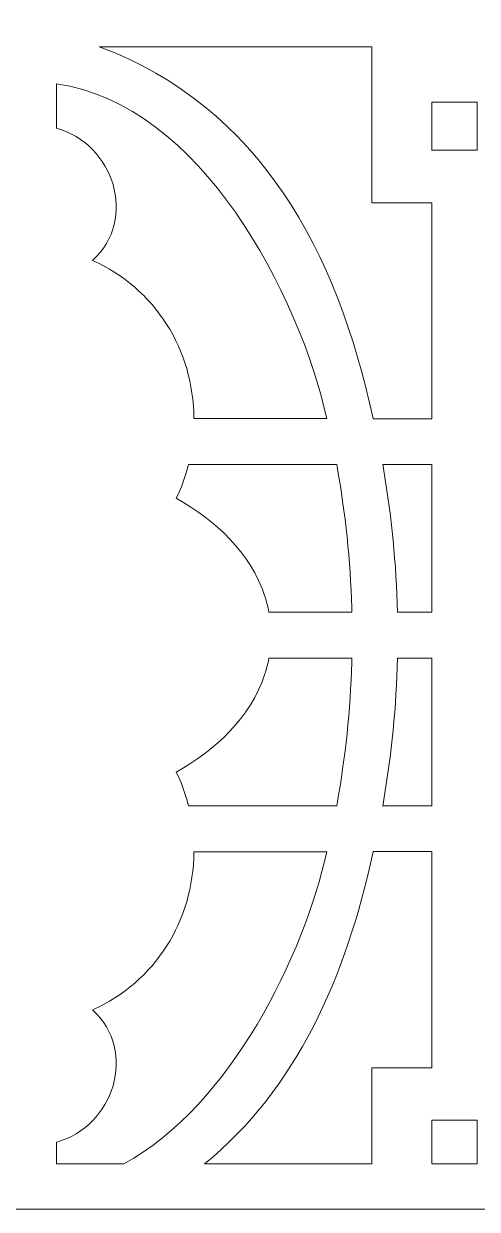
# Model space of a CAD drawing. Header units: centimetres. Extents: x -10 to 9.9, y -5 to 13.4.
# Drawn here: x 3.399 to 5.137, y -5 to -0.461 of the extents above; entities that cross this region are included whole.
import ezdxf

# ---------------------------------------------------------------- set-up
doc = ezdxf.new("R2010")
doc.units = ezdxf.units.CM
doc.header["$MEASUREMENT"] = 0
doc.layers.add('layer 1', color=7, linetype='Continuous')

msp = doc.modelspace()

# ---------------------------------------------------------------- linework, layer by layer
at = {"layer": 'layer 1', "color": 242, "lineweight": 9}
for points, knots in [([(0.17453, 13.44236), (0.17453, 13.44236), (0.34885, 13.44236), (0.34885, 13.44236), (0.34885, 13.44236), (0.34885, 13.44236), (9.75098, 13.44236), (9.75098, 13.44236), (9.75098, 13.44236), (9.75098, 13.44236), (9.9253, 13.44236), (9.9253, 13.44236), (9.9253, 13.44236), (9.9253, 13.44236), (9.9253, 13.26803), (9.9253, 13.26803), (9.9253, 13.26803), (9.9253, 13.26803), (9.9253, -4.82596), (9.9253, -4.82596), (9.9253, -4.82596), (9.9253, -4.82596), (9.9253, -5.00029), (9.9253, -5.00029), (9.9253, -5.00029), (9.9253, -5.00029), (9.75098, -5.00029), (9.75098, -5.00029), (9.75098, -5.00029), (9.75098, -5.00029), (0.34885, -5.00029), (0.34885, -5.00029), (0.34885, -5.00029), (0.34885, -5.00029), (0.17453, -5.00029), (0.17453, -5.00029), (0.17453, -5.00029), (0.17453, -5.00029), (0.17453, -4.82596), (0.17453, -4.82596), (0.17453, -4.82596), (0.17453, -4.82596), (0.17453, 13.26803), (0.17453, 13.26803), (0.17453, 13.26803), (0.17453, 13.26803), (0.17453, 13.44236), (0.17453, 13.44236)], [0, 0, 0, 0, 0.0769231, 0.0769231, 0.0769231, 0.0769231, 0.1538462, 0.1538462, 0.1538462, 0.1538462, 0.2307692, 0.2307692, 0.2307692, 0.2307692, 0.3076923, 0.3076923, 0.3076923, 0.3076923, 0.3846154, 0.3846154, 0.3846154, 0.3846154, 0.4615385, 0.4615385, 0.4615385, 0.4615385, 0.5384615, 0.5384615, 0.5384615, 0.5384615, 0.6153846, 0.6153846, 0.6153846, 0.6153846, 0.6923077, 0.6923077, 0.6923077, 0.6923077, 0.7692308, 0.7692308, 0.7692308, 0.7692308, 0.8461538, 0.8461538, 0.8461538, 0.8461538, 1, 1, 1, 1]), ([(4.73324, -0.54903), (4.73324, -0.54903), (4.73324, -1.14529), (4.73324, -1.14529), (4.73324, -1.14529), (4.73324, -1.14529), (4.7333, -1.14529), (4.7333, -1.14529), (4.7333, -1.14529), (4.7333, -1.14529), (4.7333, -1.14689), (4.7333, -1.14689), (4.7333, -1.14689), (4.7333, -1.14689), (4.7425, -1.14689), (4.7425, -1.14689), (4.7425, -1.14689), (4.7425, -1.14689), (4.96248, -1.14689), (4.96248, -1.14689), (4.96248, -1.14689), (4.96248, -1.14689), (4.96248, -1.97408), (4.96248, -1.97408), (4.96248, -1.97408), (4.96248, -1.97408), (4.73827, -1.97408), (4.73827, -1.97408), (4.73827, -1.97408), (4.73827, -1.97408), (4.73825, -1.97408), (4.73825, -1.97408), (4.73825, -1.97408), (4.73825, -1.97408), (4.73809, -1.97353), (4.73809, -1.97353), (4.73809, -1.97353), (4.73809, -1.97353), (4.73805, -1.97355), (4.73805, -1.97355), (4.73805, -1.97355), (4.73805, -1.97355), (4.73802, -1.97303), (4.73802, -1.97303), (4.73802, -1.97303), (4.73802, -1.97303), (4.73798, -1.97304), (4.73798, -1.97304), (4.73798, -1.97304), (4.73798, -1.97304), (4.73784, -1.97251), (4.73784, -1.97251), (4.73784, -1.97251), (4.60066, -1.33423), (4.30461, -0.78002), (3.68839, -0.54903), (3.68839, -0.54903), (3.68839, -0.54903), (4.73324, -0.54903), (4.73324, -0.54903)], [0, 0, 0, 0, 0.0625, 0.0625, 0.0625, 0.0625, 0.125, 0.125, 0.125, 0.125, 0.1875, 0.1875, 0.1875, 0.1875, 0.25, 0.25, 0.25, 0.25, 0.3125, 0.3125, 0.3125, 0.3125, 0.375, 0.375, 0.375, 0.375, 0.4375, 0.4375, 0.4375, 0.4375, 0.5, 0.5, 0.5, 0.5, 0.5625, 0.5625, 0.5625, 0.5625, 0.625, 0.625, 0.625, 0.625, 0.6875, 0.6875, 0.6875, 0.6875, 0.75, 0.75, 0.75, 0.75, 0.8125, 0.8125, 0.8125, 0.8125, 0.875, 0.875, 0.875, 0.875, 1, 1, 1, 1]), ([(4.55999, -1.97251), (4.45597, -1.50158), (4.07565, -0.76527), (3.52373, -0.69159), (3.52373, -0.69159), (3.52373, -0.69159), (3.52373, -0.86073), (3.52373, -0.86073), (3.52373, -0.86073), (3.74291, -0.92109), (3.83776, -1.20751), (3.6625, -1.36805), (3.6625, -1.36805), (3.6625, -1.36805), (3.66254, -1.36806), (3.66254, -1.36806), (3.66254, -1.36806), (3.90251, -1.47458), (4.04927, -1.70856), (4.05103, -1.97251), (4.05103, -1.97251), (4.05103, -1.97251), (4.55999, -1.97251), (4.55999, -1.97251)], [0, 0, 0, 0, 0.1428571, 0.1428571, 0.1428571, 0.1428571, 0.2857143, 0.2857143, 0.2857143, 0.2857143, 0.4285714, 0.4285714, 0.4285714, 0.4285714, 0.5714286, 0.5714286, 0.5714286, 0.5714286, 0.7142857, 0.7142857, 0.7142857, 0.7142857, 1, 1, 1, 1]), ([(5.13718, -0.76202), (5.13718, -0.76202), (5.1372, -0.94471), (5.1372, -0.94471), (5.1372, -0.94471), (5.1372, -0.94471), (4.96258, -0.94471), (4.96258, -0.94471), (4.96258, -0.94471), (4.96258, -0.94471), (4.96258, -0.76202), (4.96258, -0.76202), (4.96258, -0.76202), (4.96258, -0.76202), (5.13718, -0.76202), (5.13718, -0.76202)], [0, 0, 0, 0, 0.2, 0.2, 0.2, 0.2, 0.4, 0.4, 0.4, 0.4, 0.6, 0.6, 0.6, 0.6, 1, 1, 1, 1]), ([(3.98334, -2.27818), (4.13398, -2.36462), (4.2682, -2.48378), (4.32337, -2.65456), (4.32337, -2.65456), (4.32337, -2.65456), (4.32339, -2.65456), (4.32339, -2.65456), (4.32339, -2.65456), (4.32339, -2.65456), (4.32401, -2.65651), (4.32401, -2.65651), (4.32401, -2.65651), (4.32401, -2.65651), (4.32403, -2.65651), (4.32403, -2.65651), (4.32403, -2.65651), (4.32403, -2.65651), (4.32549, -2.66134), (4.32549, -2.66134), (4.32549, -2.66134), (4.32549, -2.66134), (4.3255, -2.66138), (4.3255, -2.66138), (4.3255, -2.66138), (4.3255, -2.66138), (4.32576, -2.66232), (4.32576, -2.66232), (4.32576, -2.66232), (4.32576, -2.66232), (4.32578, -2.66229), (4.32578, -2.66229), (4.32578, -2.66229), (4.32578, -2.66229), (4.32581, -2.66238), (4.32581, -2.66238), (4.32581, -2.66238), (4.32581, -2.66238), (4.32583, -2.66238), (4.32583, -2.66238), (4.32583, -2.66238), (4.32583, -2.66238), (4.32749, -2.66818), (4.32749, -2.66818), (4.32749, -2.66818), (4.32749, -2.66818), (4.32751, -2.66818), (4.32751, -2.66818), (4.32751, -2.66818), (4.32751, -2.66818), (4.32774, -2.66902), (4.32774, -2.66902), (4.32774, -2.66902), (4.32774, -2.66902), (4.32775, -2.66902), (4.32775, -2.66902), (4.32775, -2.66902), (4.32775, -2.66902), (4.32954, -2.67546), (4.32954, -2.67546), (4.32954, -2.67546), (4.32954, -2.67546), (4.32955, -2.67546), (4.32955, -2.67546), (4.32955, -2.67546), (4.32955, -2.67546), (4.32973, -2.67621), (4.32973, -2.67621), (4.32973, -2.67621), (4.32973, -2.67621), (4.32974, -2.67621), (4.32974, -2.67621), (4.32974, -2.67621), (4.32974, -2.67621), (4.33164, -2.68349), (4.33164, -2.68349), (4.33164, -2.68349), (4.33164, -2.68349), (4.33166, -2.68349), (4.33166, -2.68349), (4.33166, -2.68349), (4.33166, -2.68349), (4.33169, -2.68364), (4.33169, -2.68364), (4.33169, -2.68364), (4.33169, -2.68364), (4.33171, -2.68364), (4.33171, -2.68364), (4.33171, -2.68364), (4.33171, -2.68364), (4.33287, -2.68839), (4.33287, -2.68839), (4.33287, -2.68839), (4.33287, -2.68839), (4.33288, -2.68838), (4.33288, -2.68838), (4.33288, -2.68838), (4.33288, -2.68838), (4.33309, -2.6893), (4.33309, -2.6893), (4.33309, -2.6893), (4.33309, -2.6893), (4.33309, -2.6893), (4.33309, -2.6893), (4.33309, -2.6893), (4.33309, -2.6893), (4.33501, -2.69756), (4.33501, -2.69756), (4.33501, -2.69756), (4.33501, -2.69756), (4.33502, -2.69757), (4.33502, -2.69757), (4.33502, -2.69757), (4.33502, -2.69757), (4.33519, -2.69844), (4.33519, -2.69844), (4.33519, -2.69844), (4.33519, -2.69844), (4.33521, -2.69844), (4.33521, -2.69844), (4.33521, -2.69844), (4.33521, -2.69844), (4.33638, -2.70391), (4.33638, -2.70391), (4.33638, -2.70391), (4.33638, -2.70391), (4.33638, -2.70391), (4.33638, -2.70391), (4.33638, -2.70391), (4.33638, -2.70391), (4.33652, -2.70479), (4.33652, -2.70479), (4.33652, -2.70479), (4.33652, -2.70479), (4.33654, -2.70479), (4.33654, -2.70479), (4.33654, -2.70479), (4.33654, -2.70479), (4.33675, -2.70585), (4.33675, -2.70585), (4.33675, -2.70585), (4.33675, -2.70585), (4.33677, -2.70585), (4.33677, -2.70585), (4.33677, -2.70585), (4.33677, -2.70585), (4.33783, -2.71121), (4.33783, -2.71121), (4.33783, -2.71121), (4.33783, -2.71121), (4.33784, -2.71123), (4.33784, -2.71123), (4.33784, -2.71123), (4.33784, -2.71123), (4.3384, -2.71421), (4.3384, -2.71421), (4.3384, -2.71421), (4.3384, -2.71421), (4.33842, -2.71421), (4.33842, -2.71421), (4.33842, -2.71421), (4.33842, -2.71421), (4.33844, -2.71421), (4.33844, -2.71421), (4.33844, -2.71421), (4.33844, -2.71421), (4.65667, -2.71421), (4.65667, -2.71421), (4.65667, -2.71421), (4.65667, -2.71421), (4.65648, -2.7066), (4.65648, -2.7066), (4.65648, -2.7066), (4.65648, -2.7066), (4.65646, -2.7066), (4.65646, -2.7066), (4.65646, -2.7066), (4.65646, -2.7066), (4.65644, -2.7066), (4.65644, -2.7066), (4.65644, -2.7066), (4.65644, -2.7066), (4.65644, -2.70657), (4.65644, -2.70657), (4.65644, -2.70657), (4.65644, -2.70657), (4.65624, -2.69736), (4.65624, -2.69736), (4.65624, -2.69736), (4.65624, -2.69736), (4.65622, -2.69736), (4.65622, -2.69736), (4.65622, -2.69736), (4.65622, -2.69736), (4.65621, -2.69736), (4.65621, -2.69736), (4.65621, -2.69736), (4.65621, -2.69736), (4.65621, -2.69733), (4.65621, -2.69733), (4.65621, -2.69733), (4.65107, -2.51577), (4.6313, -2.3346), (4.59971, -2.1569), (4.59971, -2.1569), (4.59971, -2.1569), (4.5997, -2.15688), (4.5997, -2.15688), (4.5997, -2.15688), (4.5997, -2.15688), (4.59969, -2.15688), (4.59969, -2.15688), (4.59969, -2.15688), (4.59969, -2.15688), (4.59967, -2.15688), (4.59967, -2.15688), (4.59967, -2.15688), (4.59967, -2.15688), (4.59818, -2.1484), (4.59818, -2.1484), (4.59818, -2.1484), (4.59818, -2.1484), (4.59817, -2.1484), (4.59817, -2.1484), (4.59817, -2.1484), (4.59817, -2.1484), (4.59815, -2.1484), (4.59815, -2.1484), (4.59815, -2.1484), (4.59815, -2.1484), (4.59813, -2.1484), (4.59813, -2.1484), (4.59813, -2.1484), (4.59813, -2.1484), (4.03025, -2.1484), (4.03025, -2.1484), (4.03025, -2.1484), (4.03025, -2.1484), (4.03025, -2.1484), (4.03025, -2.1484), (4.03025, -2.1484), (4.03025, -2.1484), (4.02968, -2.15055), (4.02968, -2.15055), (4.02968, -2.15055), (4.02968, -2.15055), (4.02966, -2.15055), (4.02966, -2.15055), (4.02966, -2.15055), (4.02966, -2.15055), (4.02915, -2.15267), (4.02915, -2.15267), (4.02915, -2.15267), (4.02915, -2.15267), (4.02914, -2.15267), (4.02914, -2.15267), (4.02914, -2.15267), (4.02914, -2.15267), (4.02858, -2.15481), (4.02858, -2.15481), (4.02858, -2.15481), (4.02858, -2.15481), (4.02857, -2.15481), (4.02857, -2.15481), (4.02857, -2.15481), (4.02857, -2.15481), (4.02806, -2.15692), (4.02806, -2.15692), (4.02806, -2.15692), (4.02806, -2.15692), (4.02803, -2.1569), (4.02803, -2.1569), (4.02803, -2.1569), (4.01724, -2.19846), (4.00198, -2.23934), (3.98334, -2.27818)], [0, 0, 0, 0, 0.0142857, 0.0142857, 0.0142857, 0.0142857, 0.0285714, 0.0285714, 0.0285714, 0.0285714, 0.0428571, 0.0428571, 0.0428571, 0.0428571, 0.0571429, 0.0571429, 0.0571429, 0.0571429, 0.0714286, 0.0714286, 0.0714286, 0.0714286, 0.0857143, 0.0857143, 0.0857143, 0.0857143, 0.1, 0.1, 0.1, 0.1, 0.1142857, 0.1142857, 0.1142857, 0.1142857, 0.1285714, 0.1285714, 0.1285714, 0.1285714, 0.1428571, 0.1428571, 0.1428571, 0.1428571, 0.1571429, 0.1571429, 0.1571429, 0.1571429, 0.1714286, 0.1714286, 0.1714286, 0.1714286, 0.1857143, 0.1857143, 0.1857143, 0.1857143, 0.2, 0.2, 0.2, 0.2, 0.2142857, 0.2142857, 0.2142857, 0.2142857, 0.2285714, 0.2285714, 0.2285714, 0.2285714, 0.2428571, 0.2428571, 0.2428571, 0.2428571, 0.2571429, 0.2571429, 0.2571429, 0.2571429, 0.2714286, 0.2714286, 0.2714286, 0.2714286, 0.2857143, 0.2857143, 0.2857143, 0.2857143, 0.3, 0.3, 0.3, 0.3, 0.3142857, 0.3142857, 0.3142857, 0.3142857, 0.3285714, 0.3285714, 0.3285714, 0.3285714, 0.3428571, 0.3428571, 0.3428571, 0.3428571, 0.3571429, 0.3571429, 0.3571429, 0.3571429, 0.3714286, 0.3714286, 0.3714286, 0.3714286, 0.3857143, 0.3857143, 0.3857143, 0.3857143, 0.4, 0.4, 0.4, 0.4, 0.4142857, 0.4142857, 0.4142857, 0.4142857, 0.4285714, 0.4285714, 0.4285714, 0.4285714, 0.4428571, 0.4428571, 0.4428571, 0.4428571, 0.4571429, 0.4571429, 0.4571429, 0.4571429, 0.4714286, 0.4714286, 0.4714286, 0.4714286, 0.4857143, 0.4857143, 0.4857143, 0.4857143, 0.5, 0.5, 0.5, 0.5, 0.5142857, 0.5142857, 0.5142857, 0.5142857, 0.5285714, 0.5285714, 0.5285714, 0.5285714, 0.5428571, 0.5428571, 0.5428571, 0.5428571, 0.5571429, 0.5571429, 0.5571429, 0.5571429, 0.5714286, 0.5714286, 0.5714286, 0.5714286, 0.5857143, 0.5857143, 0.5857143, 0.5857143, 0.6, 0.6, 0.6, 0.6, 0.6142857, 0.6142857, 0.6142857, 0.6142857, 0.6285714, 0.6285714, 0.6285714, 0.6285714, 0.6428571, 0.6428571, 0.6428571, 0.6428571, 0.6571429, 0.6571429, 0.6571429, 0.6571429, 0.6714286, 0.6714286, 0.6714286, 0.6714286, 0.6857143, 0.6857143, 0.6857143, 0.6857143, 0.7, 0.7, 0.7, 0.7, 0.7142857, 0.7142857, 0.7142857, 0.7142857, 0.7285714, 0.7285714, 0.7285714, 0.7285714, 0.7428571, 0.7428571, 0.7428571, 0.7428571, 0.7571429, 0.7571429, 0.7571429, 0.7571429, 0.7714286, 0.7714286, 0.7714286, 0.7714286, 0.7857143, 0.7857143, 0.7857143, 0.7857143, 0.8, 0.8, 0.8, 0.8, 0.8142857, 0.8142857, 0.8142857, 0.8142857, 0.8285714, 0.8285714, 0.8285714, 0.8285714, 0.8428571, 0.8428571, 0.8428571, 0.8428571, 0.8571429, 0.8571429, 0.8571429, 0.8571429, 0.8714286, 0.8714286, 0.8714286, 0.8714286, 0.8857143, 0.8857143, 0.8857143, 0.8857143, 0.9, 0.9, 0.9, 0.9, 0.9142857, 0.9142857, 0.9142857, 0.9142857, 0.9285714, 0.9285714, 0.9285714, 0.9285714, 0.9428571, 0.9428571, 0.9428571, 0.9428571, 0.9571429, 0.9571429, 0.9571429, 0.9571429, 0.9714286, 0.9714286, 0.9714286, 0.9714286, 1, 1, 1, 1]), ([(4.83154, -2.71421), (4.83154, -2.71421), (4.83156, -2.71421), (4.83156, -2.71421), (4.83156, -2.71421), (4.83156, -2.71421), (4.96248, -2.71419), (4.96248, -2.71419), (4.96248, -2.71419), (4.96248, -2.71419), (4.96243, -2.1484), (4.96243, -2.1484), (4.96243, -2.1484), (4.96243, -2.1484), (4.77499, -2.1484), (4.77499, -2.1484), (4.77499, -2.1484), (4.77499, -2.1484), (4.77616, -2.15531), (4.77616, -2.15531), (4.77616, -2.15531), (4.77616, -2.15531), (4.77616, -2.15531), (4.77616, -2.15531), (4.77616, -2.15531), (4.77616, -2.15531), (4.77617, -2.15531), (4.77617, -2.15531), (4.77617, -2.15531), (4.77617, -2.15531), (4.77619, -2.15531), (4.77619, -2.15531), (4.77619, -2.15531), (4.77619, -2.15531), (4.77768, -2.16379), (4.77768, -2.16379), (4.77768, -2.16379), (4.77768, -2.16379), (4.7777, -2.16377), (4.7777, -2.16377), (4.7777, -2.16377), (4.7777, -2.16377), (4.7777, -2.16379), (4.7777, -2.16379), (4.7777, -2.16379), (4.7777, -2.16379), (4.77772, -2.16379), (4.77772, -2.16379), (4.77772, -2.16379), (4.80788, -2.34565), (4.827, -2.53003), (4.83154, -2.71421)], [0, 0, 0, 0, 0.0714286, 0.0714286, 0.0714286, 0.0714286, 0.1428571, 0.1428571, 0.1428571, 0.1428571, 0.2142857, 0.2142857, 0.2142857, 0.2142857, 0.2857143, 0.2857143, 0.2857143, 0.2857143, 0.3571429, 0.3571429, 0.3571429, 0.3571429, 0.4285714, 0.4285714, 0.4285714, 0.4285714, 0.5, 0.5, 0.5, 0.5, 0.5714286, 0.5714286, 0.5714286, 0.5714286, 0.6428571, 0.6428571, 0.6428571, 0.6428571, 0.7142857, 0.7142857, 0.7142857, 0.7142857, 0.7857143, 0.7857143, 0.7857143, 0.7857143, 0.8571429, 0.8571429, 0.8571429, 0.8571429, 1, 1, 1, 1]), ([(3.98334, -3.32618), (4.13398, -3.23975), (4.26816, -3.12056), (4.32337, -2.94976), (4.32337, -2.94976), (4.32337, -2.94976), (4.32339, -2.94977), (4.32339, -2.94977), (4.32339, -2.94977), (4.32339, -2.94977), (4.32403, -2.94785), (4.32403, -2.94785), (4.32403, -2.94785), (4.32403, -2.94785), (4.32405, -2.94785), (4.32405, -2.94785), (4.32405, -2.94785), (4.32405, -2.94785), (4.32549, -2.94297), (4.32549, -2.94297), (4.32549, -2.94297), (4.32549, -2.94297), (4.3255, -2.94297), (4.3255, -2.94297), (4.3255, -2.94297), (4.3255, -2.94297), (4.32576, -2.94206), (4.32576, -2.94206), (4.32576, -2.94206), (4.32576, -2.94206), (4.32578, -2.94206), (4.32578, -2.94206), (4.32578, -2.94206), (4.32578, -2.94206), (4.32581, -2.94192), (4.32581, -2.94192), (4.32581, -2.94192), (4.32581, -2.94192), (4.32583, -2.94197), (4.32583, -2.94197), (4.32583, -2.94197), (4.32583, -2.94197), (4.32749, -2.93616), (4.32749, -2.93616), (4.32749, -2.93616), (4.32749, -2.93616), (4.32751, -2.93616), (4.32751, -2.93616), (4.32751, -2.93616), (4.32751, -2.93616), (4.32775, -2.93532), (4.32775, -2.93532), (4.32775, -2.93532), (4.32775, -2.93532), (4.32775, -2.93532), (4.32775, -2.93532), (4.32775, -2.93532), (4.32775, -2.93532), (4.32954, -2.92887), (4.32954, -2.92887), (4.32954, -2.92887), (4.32954, -2.92887), (4.32955, -2.92889), (4.32955, -2.92889), (4.32955, -2.92889), (4.32955, -2.92889), (4.32973, -2.92813), (4.32973, -2.92813), (4.32973, -2.92813), (4.32973, -2.92813), (4.32974, -2.92813), (4.32974, -2.92813), (4.32974, -2.92813), (4.32974, -2.92813), (4.33164, -2.92083), (4.33164, -2.92083), (4.33164, -2.92083), (4.33164, -2.92083), (4.33166, -2.92083), (4.33166, -2.92083), (4.33166, -2.92083), (4.33166, -2.92083), (4.33169, -2.92072), (4.33169, -2.92072), (4.33169, -2.92072), (4.33169, -2.92072), (4.33171, -2.92071), (4.33171, -2.92071), (4.33171, -2.92071), (4.33171, -2.92071), (4.33287, -2.91596), (4.33287, -2.91596), (4.33287, -2.91596), (4.33287, -2.91596), (4.33288, -2.91596), (4.33288, -2.91596), (4.33288, -2.91596), (4.33288, -2.91596), (4.33308, -2.91506), (4.33308, -2.91506), (4.33308, -2.91506), (4.33308, -2.91506), (4.33309, -2.91506), (4.33309, -2.91506), (4.33309, -2.91506), (4.33309, -2.91506), (4.33499, -2.90679), (4.33499, -2.90679), (4.33499, -2.90679), (4.33499, -2.90679), (4.33501, -2.90679), (4.33501, -2.90679), (4.33501, -2.90679), (4.33501, -2.90679), (4.33519, -2.90589), (4.33519, -2.90589), (4.33519, -2.90589), (4.33519, -2.90589), (4.33521, -2.90589), (4.33521, -2.90589), (4.33521, -2.90589), (4.33521, -2.90589), (4.33635, -2.90042), (4.33635, -2.90042), (4.33635, -2.90042), (4.33635, -2.90042), (4.33636, -2.90042), (4.33636, -2.90042), (4.33636, -2.90042), (4.33636, -2.90042), (4.33652, -2.89955), (4.33652, -2.89955), (4.33652, -2.89955), (4.33652, -2.89955), (4.33654, -2.89955), (4.33654, -2.89955), (4.33654, -2.89955), (4.33654, -2.89955), (4.33675, -2.89848), (4.33675, -2.89848), (4.33675, -2.89848), (4.33675, -2.89848), (4.33677, -2.89848), (4.33677, -2.89848), (4.33677, -2.89848), (4.33677, -2.89848), (4.33783, -2.89312), (4.33783, -2.89312), (4.33783, -2.89312), (4.33783, -2.89312), (4.33784, -2.89314), (4.33784, -2.89314), (4.33784, -2.89314), (4.33784, -2.89314), (4.3384, -2.89014), (4.3384, -2.89014), (4.3384, -2.89014), (4.3384, -2.89014), (4.33842, -2.89016), (4.33842, -2.89016), (4.33842, -2.89016), (4.33842, -2.89016), (4.3384, -2.89014), (4.3384, -2.89014), (4.3384, -2.89014), (4.3384, -2.89014), (4.65667, -2.89014), (4.65667, -2.89014), (4.65667, -2.89014), (4.65667, -2.89014), (4.65653, -2.89773), (4.65653, -2.89773), (4.65653, -2.89773), (4.65653, -2.89773), (4.65646, -2.89773), (4.65646, -2.89773), (4.65646, -2.89773), (4.65646, -2.89773), (4.65644, -2.89775), (4.65644, -2.89775), (4.65644, -2.89775), (4.65644, -2.89775), (4.65644, -2.89777), (4.65644, -2.89777), (4.65644, -2.89777), (4.65644, -2.89777), (4.65624, -2.90698), (4.65624, -2.90698), (4.65624, -2.90698), (4.65624, -2.90698), (4.65622, -2.90698), (4.65622, -2.90698), (4.65622, -2.90698), (4.65622, -2.90698), (4.65621, -2.90698), (4.65621, -2.90698), (4.65621, -2.90698), (4.65621, -2.90698), (4.65621, -2.90701), (4.65621, -2.90701), (4.65621, -2.90701), (4.65104, -3.08858), (4.6313, -3.26974), (4.59973, -3.44747), (4.59973, -3.44747), (4.59973, -3.44747), (4.5997, -3.44747), (4.5997, -3.44747), (4.5997, -3.44747), (4.5997, -3.44747), (4.59969, -3.44747), (4.59969, -3.44747), (4.59969, -3.44747), (4.59969, -3.44747), (4.59967, -3.44747), (4.59967, -3.44747), (4.59967, -3.44747), (4.59967, -3.44747), (4.59818, -3.45594), (4.59818, -3.45594), (4.59818, -3.45594), (4.59818, -3.45594), (4.59817, -3.45594), (4.59817, -3.45594), (4.59817, -3.45594), (4.59817, -3.45594), (4.59815, -3.45594), (4.59815, -3.45594), (4.59815, -3.45594), (4.59815, -3.45594), (4.59813, -3.45594), (4.59813, -3.45594), (4.59813, -3.45594), (4.59813, -3.45594), (4.03025, -3.45594), (4.03025, -3.45594), (4.03025, -3.45594), (4.03025, -3.45594), (4.03023, -3.45594), (4.03023, -3.45594), (4.03023, -3.45594), (4.03023, -3.45594), (4.02968, -3.4538), (4.02968, -3.4538), (4.02968, -3.4538), (4.02968, -3.4538), (4.02966, -3.4538), (4.02966, -3.4538), (4.02966, -3.4538), (4.02966, -3.4538), (4.02915, -3.45168), (4.02915, -3.45168), (4.02915, -3.45168), (4.02915, -3.45168), (4.02914, -3.45168), (4.02914, -3.45168), (4.02914, -3.45168), (4.02914, -3.45168), (4.02858, -3.44953), (4.02858, -3.44953), (4.02858, -3.44953), (4.02858, -3.44953), (4.02857, -3.44953), (4.02857, -3.44953), (4.02857, -3.44953), (4.02857, -3.44953), (4.02806, -3.44745), (4.02806, -3.44745), (4.02806, -3.44745), (4.02806, -3.44745), (4.02803, -3.44744), (4.02803, -3.44744), (4.02803, -3.44744), (4.01722, -3.40588), (4.00198, -3.36499), (3.98334, -3.32618)], [0, 0, 0, 0, 0.0142857, 0.0142857, 0.0142857, 0.0142857, 0.0285714, 0.0285714, 0.0285714, 0.0285714, 0.0428571, 0.0428571, 0.0428571, 0.0428571, 0.0571429, 0.0571429, 0.0571429, 0.0571429, 0.0714286, 0.0714286, 0.0714286, 0.0714286, 0.0857143, 0.0857143, 0.0857143, 0.0857143, 0.1, 0.1, 0.1, 0.1, 0.1142857, 0.1142857, 0.1142857, 0.1142857, 0.1285714, 0.1285714, 0.1285714, 0.1285714, 0.1428571, 0.1428571, 0.1428571, 0.1428571, 0.1571429, 0.1571429, 0.1571429, 0.1571429, 0.1714286, 0.1714286, 0.1714286, 0.1714286, 0.1857143, 0.1857143, 0.1857143, 0.1857143, 0.2, 0.2, 0.2, 0.2, 0.2142857, 0.2142857, 0.2142857, 0.2142857, 0.2285714, 0.2285714, 0.2285714, 0.2285714, 0.2428571, 0.2428571, 0.2428571, 0.2428571, 0.2571429, 0.2571429, 0.2571429, 0.2571429, 0.2714286, 0.2714286, 0.2714286, 0.2714286, 0.2857143, 0.2857143, 0.2857143, 0.2857143, 0.3, 0.3, 0.3, 0.3, 0.3142857, 0.3142857, 0.3142857, 0.3142857, 0.3285714, 0.3285714, 0.3285714, 0.3285714, 0.3428571, 0.3428571, 0.3428571, 0.3428571, 0.3571429, 0.3571429, 0.3571429, 0.3571429, 0.3714286, 0.3714286, 0.3714286, 0.3714286, 0.3857143, 0.3857143, 0.3857143, 0.3857143, 0.4, 0.4, 0.4, 0.4, 0.4142857, 0.4142857, 0.4142857, 0.4142857, 0.4285714, 0.4285714, 0.4285714, 0.4285714, 0.4428571, 0.4428571, 0.4428571, 0.4428571, 0.4571429, 0.4571429, 0.4571429, 0.4571429, 0.4714286, 0.4714286, 0.4714286, 0.4714286, 0.4857143, 0.4857143, 0.4857143, 0.4857143, 0.5, 0.5, 0.5, 0.5, 0.5142857, 0.5142857, 0.5142857, 0.5142857, 0.5285714, 0.5285714, 0.5285714, 0.5285714, 0.5428571, 0.5428571, 0.5428571, 0.5428571, 0.5571429, 0.5571429, 0.5571429, 0.5571429, 0.5714286, 0.5714286, 0.5714286, 0.5714286, 0.5857143, 0.5857143, 0.5857143, 0.5857143, 0.6, 0.6, 0.6, 0.6, 0.6142857, 0.6142857, 0.6142857, 0.6142857, 0.6285714, 0.6285714, 0.6285714, 0.6285714, 0.6428571, 0.6428571, 0.6428571, 0.6428571, 0.6571429, 0.6571429, 0.6571429, 0.6571429, 0.6714286, 0.6714286, 0.6714286, 0.6714286, 0.6857143, 0.6857143, 0.6857143, 0.6857143, 0.7, 0.7, 0.7, 0.7, 0.7142857, 0.7142857, 0.7142857, 0.7142857, 0.7285714, 0.7285714, 0.7285714, 0.7285714, 0.7428571, 0.7428571, 0.7428571, 0.7428571, 0.7571429, 0.7571429, 0.7571429, 0.7571429, 0.7714286, 0.7714286, 0.7714286, 0.7714286, 0.7857143, 0.7857143, 0.7857143, 0.7857143, 0.8, 0.8, 0.8, 0.8, 0.8142857, 0.8142857, 0.8142857, 0.8142857, 0.8285714, 0.8285714, 0.8285714, 0.8285714, 0.8428571, 0.8428571, 0.8428571, 0.8428571, 0.8571429, 0.8571429, 0.8571429, 0.8571429, 0.8714286, 0.8714286, 0.8714286, 0.8714286, 0.8857143, 0.8857143, 0.8857143, 0.8857143, 0.9, 0.9, 0.9, 0.9, 0.9142857, 0.9142857, 0.9142857, 0.9142857, 0.9285714, 0.9285714, 0.9285714, 0.9285714, 0.9428571, 0.9428571, 0.9428571, 0.9428571, 0.9571429, 0.9571429, 0.9571429, 0.9571429, 0.9714286, 0.9714286, 0.9714286, 0.9714286, 1, 1, 1, 1]), ([(4.83154, -2.89014), (4.83154, -2.89014), (4.83156, -2.89014), (4.83156, -2.89014), (4.83156, -2.89014), (4.83156, -2.89014), (4.96248, -2.89014), (4.96248, -2.89014), (4.96248, -2.89014), (4.96248, -2.89014), (4.96248, -2.90571), (4.96248, -2.90571), (4.96248, -2.90571), (4.96248, -2.90571), (4.96248, -2.93161), (4.96248, -2.93161), (4.96248, -2.93161), (4.96248, -2.93161), (4.96248, -2.95749), (4.96248, -2.95749), (4.96248, -2.95749), (4.96248, -2.95749), (4.96248, -2.98339), (4.96248, -2.98339), (4.96248, -2.98339), (4.96248, -2.98339), (4.96248, -3.00927), (4.96248, -3.00927), (4.96248, -3.00927), (4.96248, -3.00927), (4.96248, -3.03517), (4.96248, -3.03517), (4.96248, -3.03517), (4.96248, -3.03517), (4.96248, -3.06104), (4.96248, -3.06104), (4.96248, -3.06104), (4.96248, -3.06104), (4.96248, -3.08693), (4.96248, -3.08693), (4.96248, -3.08693), (4.96248, -3.08693), (4.96248, -3.11282), (4.96248, -3.11282), (4.96248, -3.11282), (4.96248, -3.11282), (4.96248, -3.13871), (4.96248, -3.13871), (4.96248, -3.13871), (4.96248, -3.13871), (4.96248, -3.1646), (4.96248, -3.1646), (4.96248, -3.1646), (4.96248, -3.1646), (4.96248, -3.19048), (4.96248, -3.19048), (4.96248, -3.19048), (4.96248, -3.19048), (4.96248, -3.21636), (4.96248, -3.21636), (4.96248, -3.21636), (4.96248, -3.21636), (4.96248, -3.24226), (4.96248, -3.24226), (4.96248, -3.24226), (4.96248, -3.24226), (4.96248, -3.26814), (4.96248, -3.26814), (4.96248, -3.26814), (4.96248, -3.26814), (4.96248, -3.29404), (4.96248, -3.29404), (4.96248, -3.29404), (4.96248, -3.29404), (4.96248, -3.31991), (4.96248, -3.31991), (4.96248, -3.31991), (4.96248, -3.31991), (4.96248, -3.34581), (4.96248, -3.34581), (4.96248, -3.34581), (4.96248, -3.34581), (4.96248, -3.37169), (4.96248, -3.37169), (4.96248, -3.37169), (4.96248, -3.37169), (4.96248, -3.39757), (4.96248, -3.39757), (4.96248, -3.39757), (4.96248, -3.39757), (4.96248, -3.42347), (4.96248, -3.42347), (4.96248, -3.42347), (4.96248, -3.42347), (4.96248, -3.44935), (4.96248, -3.44935), (4.96248, -3.44935), (4.96248, -3.44935), (4.96248, -3.45594), (4.96248, -3.45594), (4.96248, -3.45594), (4.96248, -3.45594), (4.77499, -3.45594), (4.77499, -3.45594), (4.77499, -3.45594), (4.77499, -3.45594), (4.77616, -3.44905), (4.77616, -3.44905), (4.77616, -3.44905), (4.77616, -3.44905), (4.77617, -3.44905), (4.77617, -3.44905), (4.77617, -3.44905), (4.77617, -3.44905), (4.77619, -3.44905), (4.77619, -3.44905), (4.77619, -3.44905), (4.77619, -3.44905), (4.77621, -3.44905), (4.77621, -3.44905), (4.77621, -3.44905), (4.77621, -3.44905), (4.77768, -3.44054), (4.77768, -3.44054), (4.77768, -3.44054), (4.77768, -3.44054), (4.7777, -3.44054), (4.7777, -3.44054), (4.7777, -3.44054), (4.7777, -3.44054), (4.7777, -3.44054), (4.7777, -3.44054), (4.7777, -3.44054), (4.7777, -3.44054), (4.77772, -3.44054), (4.77772, -3.44054), (4.77772, -3.44054), (4.80789, -3.2587), (4.827, -3.07432), (4.83154, -2.89014)], [0, 0, 0, 0, 0.0277778, 0.0277778, 0.0277778, 0.0277778, 0.0555556, 0.0555556, 0.0555556, 0.0555556, 0.0833333, 0.0833333, 0.0833333, 0.0833333, 0.1111111, 0.1111111, 0.1111111, 0.1111111, 0.1388889, 0.1388889, 0.1388889, 0.1388889, 0.1666667, 0.1666667, 0.1666667, 0.1666667, 0.1944444, 0.1944444, 0.1944444, 0.1944444, 0.2222222, 0.2222222, 0.2222222, 0.2222222, 0.25, 0.25, 0.25, 0.25, 0.2777778, 0.2777778, 0.2777778, 0.2777778, 0.3055556, 0.3055556, 0.3055556, 0.3055556, 0.3333333, 0.3333333, 0.3333333, 0.3333333, 0.3611111, 0.3611111, 0.3611111, 0.3611111, 0.3888889, 0.3888889, 0.3888889, 0.3888889, 0.4166667, 0.4166667, 0.4166667, 0.4166667, 0.4444444, 0.4444444, 0.4444444, 0.4444444, 0.4722222, 0.4722222, 0.4722222, 0.4722222, 0.5, 0.5, 0.5, 0.5, 0.5277778, 0.5277778, 0.5277778, 0.5277778, 0.5555556, 0.5555556, 0.5555556, 0.5555556, 0.5833333, 0.5833333, 0.5833333, 0.5833333, 0.6111111, 0.6111111, 0.6111111, 0.6111111, 0.6388889, 0.6388889, 0.6388889, 0.6388889, 0.6666667, 0.6666667, 0.6666667, 0.6666667, 0.6944444, 0.6944444, 0.6944444, 0.6944444, 0.7222222, 0.7222222, 0.7222222, 0.7222222, 0.75, 0.75, 0.75, 0.75, 0.7777778, 0.7777778, 0.7777778, 0.7777778, 0.8055556, 0.8055556, 0.8055556, 0.8055556, 0.8333333, 0.8333333, 0.8333333, 0.8333333, 0.8611111, 0.8611111, 0.8611111, 0.8611111, 0.8888889, 0.8888889, 0.8888889, 0.8888889, 0.9166667, 0.9166667, 0.9166667, 0.9166667, 0.9444444, 0.9444444, 0.9444444, 0.9444444, 1, 1, 1, 1]), ([(4.09181, -4.82596), (4.09181, -4.82596), (4.73324, -4.82596), (4.73324, -4.82596), (4.73324, -4.82596), (4.73324, -4.82596), (4.73324, -4.45904), (4.73324, -4.45904), (4.73324, -4.45904), (4.73324, -4.45904), (4.96248, -4.45903), (4.96248, -4.45903), (4.96248, -4.45903), (4.96248, -4.45903), (4.96248, -3.63029), (4.96248, -3.63029), (4.96248, -3.63029), (4.96248, -3.63029), (4.73827, -3.63027), (4.73827, -3.63027), (4.73827, -3.63027), (4.73827, -3.63027), (4.73825, -3.63027), (4.73825, -3.63027), (4.73825, -3.63027), (4.73825, -3.63027), (4.7381, -3.63079), (4.7381, -3.63079), (4.7381, -3.63079), (4.7381, -3.63079), (4.73809, -3.63079), (4.73809, -3.63079), (4.73809, -3.63079), (4.73809, -3.63079), (4.73799, -3.63132), (4.73799, -3.63132), (4.73799, -3.63132), (4.73799, -3.63132), (4.73798, -3.63132), (4.73798, -3.63132), (4.73798, -3.63132), (4.73798, -3.63132), (4.73784, -3.63184), (4.73784, -3.63184), (4.73784, -3.63184), (4.63485, -4.11106), (4.4422, -4.54277), (4.09181, -4.82596)], [0, 0, 0, 0, 0.0769231, 0.0769231, 0.0769231, 0.0769231, 0.1538462, 0.1538462, 0.1538462, 0.1538462, 0.2307692, 0.2307692, 0.2307692, 0.2307692, 0.3076923, 0.3076923, 0.3076923, 0.3076923, 0.3846154, 0.3846154, 0.3846154, 0.3846154, 0.4615385, 0.4615385, 0.4615385, 0.4615385, 0.5384615, 0.5384615, 0.5384615, 0.5384615, 0.6153846, 0.6153846, 0.6153846, 0.6153846, 0.6923077, 0.6923077, 0.6923077, 0.6923077, 0.7692308, 0.7692308, 0.7692308, 0.7692308, 0.8461538, 0.8461538, 0.8461538, 0.8461538, 1, 1, 1, 1]), ([(3.52375, -4.82596), (3.52375, -4.82596), (3.78286, -4.82596), (3.78286, -4.82596), (3.78286, -4.82596), (4.19379, -4.60277), (4.47313, -4.0249), (4.55999, -3.63184), (4.55999, -3.63184), (4.55999, -3.63184), (4.05103, -3.63184), (4.05103, -3.63184), (4.05103, -3.63184), (4.04927, -3.89577), (3.90246, -4.12977), (3.66254, -4.23625), (3.66254, -4.23625), (3.66254, -4.23625), (3.6625, -4.2363), (3.6625, -4.2363), (3.6625, -4.2363), (3.83776, -4.39682), (3.74291, -4.68325), (3.52376, -4.74362), (3.52376, -4.74362), (3.52376, -4.74362), (3.52375, -4.82596), (3.52375, -4.82596)], [0, 0, 0, 0, 0.125, 0.125, 0.125, 0.125, 0.25, 0.25, 0.25, 0.25, 0.375, 0.375, 0.375, 0.375, 0.5, 0.5, 0.5, 0.5, 0.625, 0.625, 0.625, 0.625, 0.75, 0.75, 0.75, 0.75, 1, 1, 1, 1]), ([(4.96258, -4.82596), (4.96258, -4.82596), (5.13718, -4.82596), (5.13718, -4.82596), (5.13718, -4.82596), (5.13718, -4.82596), (5.13718, -4.65965), (5.13718, -4.65965), (5.13718, -4.65965), (5.13718, -4.65965), (4.96258, -4.65965), (4.96258, -4.65965), (4.96258, -4.65965), (4.96258, -4.65965), (4.96258, -4.82596), (4.96258, -4.82596)], [0, 0, 0, 0, 0.2, 0.2, 0.2, 0.2, 0.4, 0.4, 0.4, 0.4, 0.6, 0.6, 0.6, 0.6, 1, 1, 1, 1])]:
    msp.add_open_spline(points, degree=3, knots=knots, dxfattribs=at)

doc.saveas('drawing.dxf')
